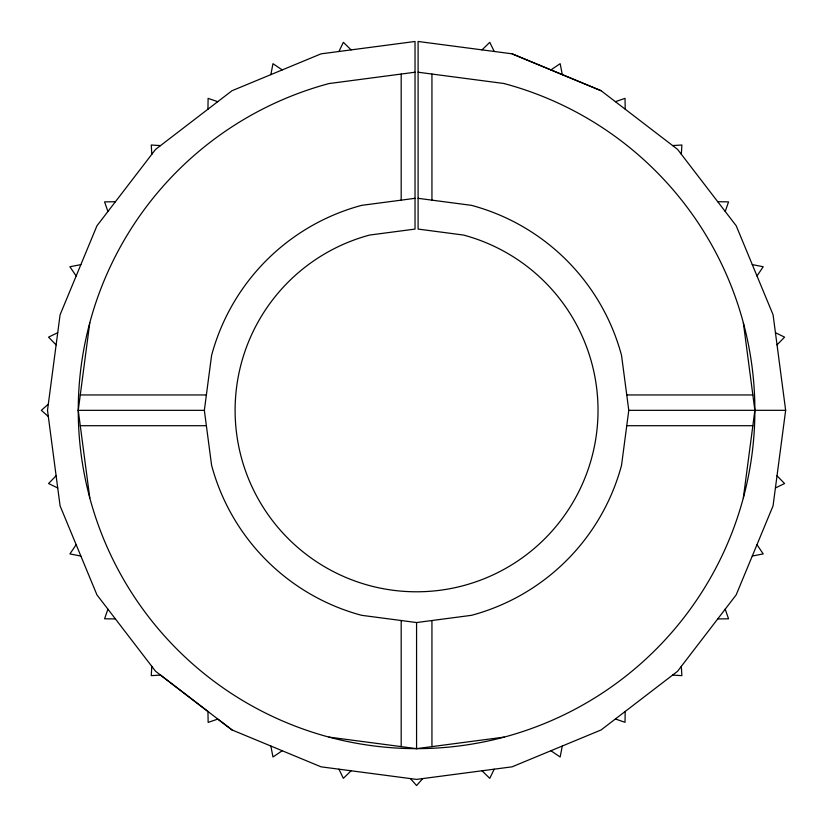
<?xml version="1.0" encoding="UTF-8"?>
<svg xmlns="http://www.w3.org/2000/svg" width="827" height="827" viewBox="0 0 827 827"><rect width="100%" height="100%" fill="white"/><g stroke="black" fill="none" stroke-linecap="round" stroke-linejoin="round"><path stroke-width="1.24" d="M207.949 109.195L208.104 98.351L217.728 101.69M625.181 711.478L625.026 722.312L615.402 718.983M151.817 666.386L151.248 675.649L160.521 675.08L207.949 711.478L208.146 722.416L217.77 719.087L232.036 729.952L321.041 766.825L416.57 779.396L512.089 766.825L601.095 729.952L677.53 671.307L736.185 594.871L773.059 505.855L785.65 410.316L628.778 410.337L621.542 465.26A212.208 212.208 0 0 1 471.493 615.319L416.57 622.545L361.637 615.319A212.208 212.208 0 0 1 211.588 465.26L204.352 410.337L211.588 355.414A212.208 212.208 0 0 1 361.637 205.354L415.03 198.325M681.334 154.267L681.882 145.014L672.63 145.562M89.781 497.895L78.255 410.337L89.781 322.778M743.349 497.895L754.875 410.337L743.349 322.778M270.853 74.637L272.972 63.679L282.224 69.923M562.277 746.037L560.158 756.994L550.906 750.74M107.924 609.168L104.584 618.792L115.429 618.947M725.227 211.474L728.546 201.881L717.722 201.695M338.915 51.491L343.36 42.332L351.134 49.889M494.215 769.172L489.77 778.341L481.996 770.785M76.156 544.683L69.913 553.925L80.87 556.044M756.994 275.97L763.218 266.749L752.281 264.599M418.1 72.228L504.15 83.527M481.996 49.889L489.77 42.332L494.236 51.47M550.927 69.902L560.158 63.679L562.298 74.606M615.422 101.669L625.026 98.351L625.202 109.174M775.426 332.661L784.575 337.137L777.039 344.88M785.65 410.316L773.08 314.787L736.206 225.781L677.551 149.346L601.095 90.712L512.109 53.817L418.1 41.474L418.1 229.079L463.533 235.064A181.454 181.454 0 0 1 565.203 514.415A181.454 181.454 0 0 1 267.927 514.415A181.454 181.454 0 0 1 369.597 235.064L415.03 229.079L415.03 41.474L321.041 53.848L232.036 90.712L155.6 149.367L96.945 225.802L60.082 314.818L47.501 410.337L60.082 505.855L96.945 594.871L155.6 671.307L232.036 729.952M422.721 778.589L416.57 785.547L410.419 778.589M56.112 475.763L48.555 483.537L57.725 487.982M351.134 770.785L343.36 778.341L338.915 769.172M48.307 404.186L41.35 410.337L48.307 416.488M282.224 750.74L272.972 756.994L270.853 746.037M57.725 332.681L48.555 337.137L56.112 344.911M775.406 487.982L784.575 483.537L777.018 475.763M80.87 264.63L69.913 266.749L76.156 275.991M752.27 556.044L763.218 553.925L756.974 544.683M415.03 72.228L329.001 83.558A338.305 338.305 0 0 0 139.432 604.372A338.305 338.305 0 0 0 693.688 604.382A338.305 338.305 0 0 0 504.129 83.558M329.001 737.115L416.57 748.642L504.129 737.115M115.429 201.726L104.584 201.881L107.924 211.505M717.702 618.947L728.546 618.792L725.207 609.168M80.281 394.955L206.378 394.955M626.752 394.955L752.849 394.955M78.255 410.337L204.352 410.337M80.281 425.709L206.378 425.709M626.752 425.709L752.849 425.709M160.521 145.593L151.248 145.014L151.817 154.287M672.609 675.08L681.882 675.649L681.314 666.386M418.1 198.325L471.493 205.354A212.208 212.208 0 0 1 621.542 355.414L628.778 410.337M512.089 53.848L601.095 90.712M431.942 74.048L431.942 200.144M431.942 620.519L431.942 746.616M416.57 622.545L416.57 748.642M401.188 74.048L401.188 200.144M401.188 620.519L401.188 746.616"/></g></svg>
